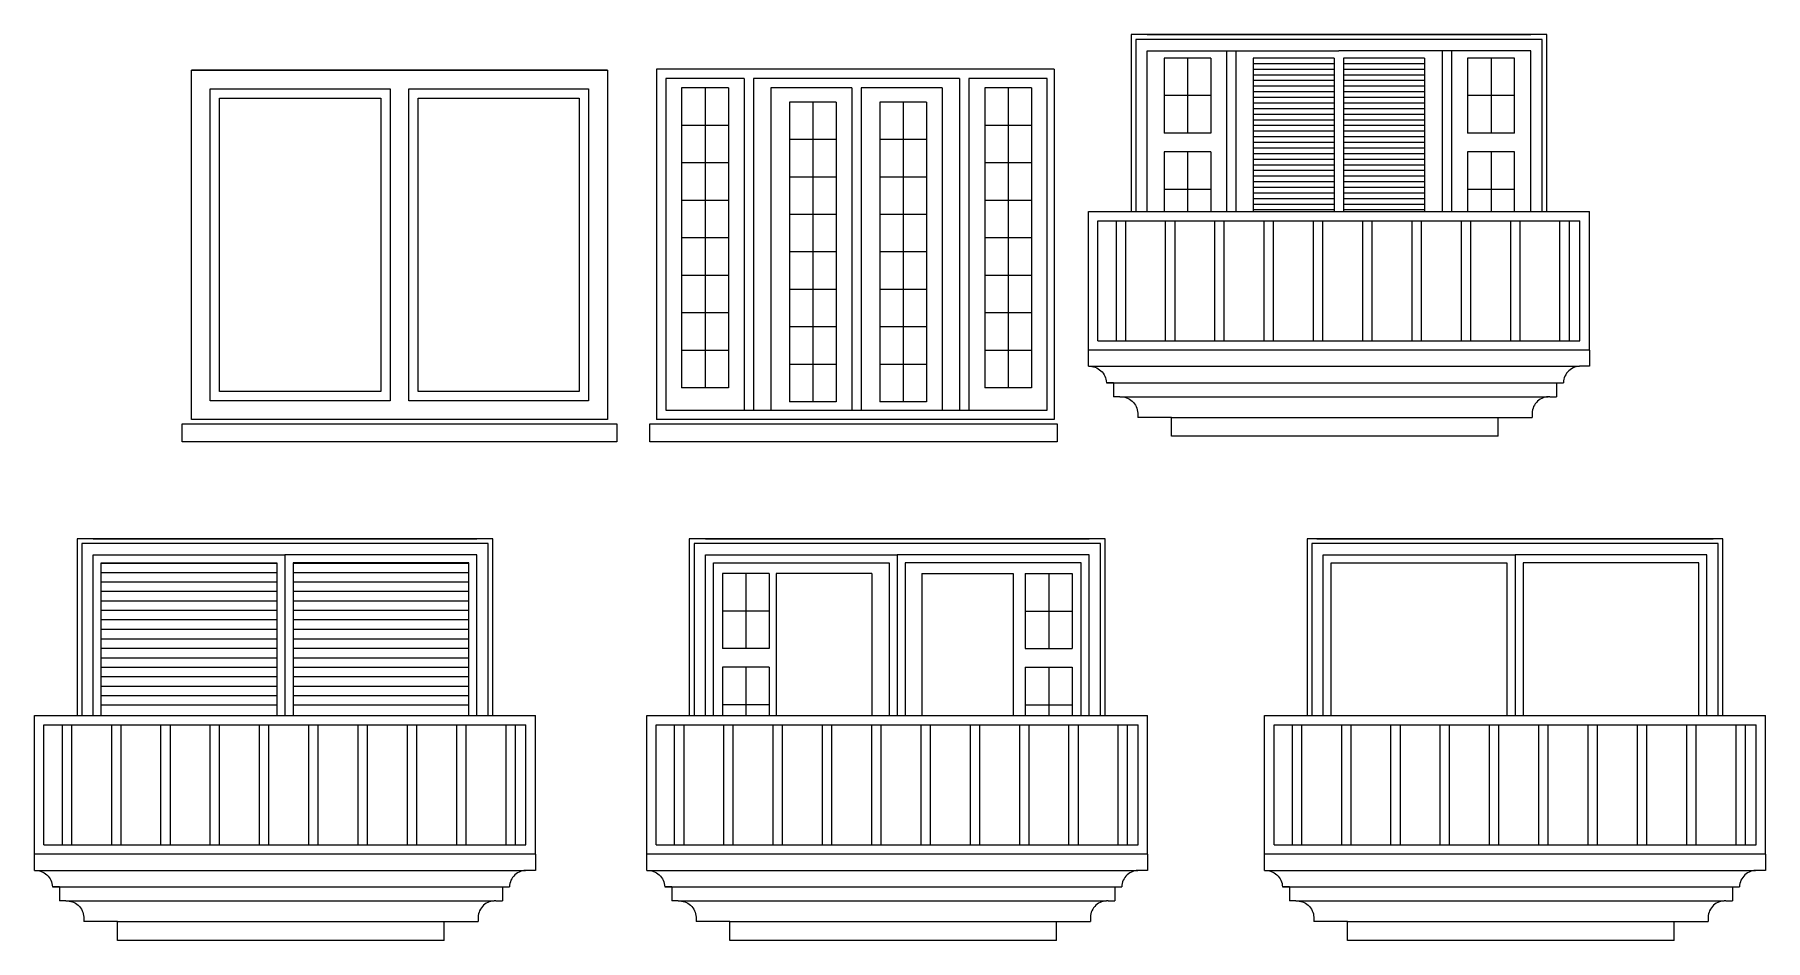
# Model space of a CAD drawing. Header units: millimetres. Extents: x 766.18 to 775.41, y 169.2 to 174.03.
import ezdxf

# ---------------------------------------------------------------- set-up
doc = ezdxf.new("R2010")
doc.units = ezdxf.units.MM
doc.header["$MEASUREMENT"] = 0
doc.layers.add('alvenaria', color=5, linetype='Continuous')
doc.layers.add('janela', color=1, linetype='Continuous')

msp = doc.modelspace()

# ---------------------------------------------------------------- linework, layer by layer
at = {"color": 2, "extrusion": (0, 0, -1)}
for p, q in [((774.0777, 174.0312), (772.0307, 174.0312)), ((774.2492, 174.0312), (772.0307, 174.0312)), ((774.0777, 174.0312), (772.0307, 174.0312)), ((772.0307, 174.0312), (772.0307, 173.0881)), ((772.0307, 174.0312), (772.0307, 173.0881)), ((774.2492, 174.0312), (772.0307, 174.0312)), ((772.0564, 174.0055), (772.0564, 173.0881)), ((774.2234, 174.0055), (772.0564, 174.0055)), ((772.1164, 174.0312), (773.1399, 174.0312)), ((772.1164, 173.0881), (772.1164, 173.9455)), ((772.1164, 173.9455), (773.1399, 173.9455)), ((774.1634, 173.9455), (773.1399, 173.9455)), ((774.1634, 173.0881), (774.1634, 173.9455)), ((774.2234, 173.0881), (774.2234, 174.0055)), ((774.2492, 173.0881), (774.2492, 174.0312)), ((769.0661, 173.8421), (767.0192, 173.8421)), ((769.2376, 173.8421), (767.0192, 173.8421)), ((767.1049, 173.8421), (768.1284, 173.8421)), ((769.1519, 173.8421), (768.1284, 173.8421)), ((768.4555, 171.3416), (766.4085, 171.3416)), ((768.627, 171.3416), (766.4085, 171.3416)), ((768.4555, 171.3416), (766.4085, 171.3416)), ((766.4085, 171.3416), (766.4085, 170.3985)), ((766.4085, 171.3416), (766.4085, 170.3985)), ((768.627, 171.3416), (766.4085, 171.3416)), ((766.4342, 171.3159), (766.4342, 170.3985)), ((768.6012, 171.3159), (766.4342, 171.3159)), ((766.4942, 171.3416), (767.5177, 171.3416)), ((768.6012, 170.3985), (768.6012, 171.3159)), ((768.627, 170.3985), (768.627, 171.3416)), ((771.7215, 171.3416), (769.6745, 171.3416)), ((769.6745, 171.3416), (769.6745, 170.3985)), ((769.6745, 171.3416), (769.6745, 170.3985)), ((771.8929, 171.3416), (769.6745, 171.3416)), ((769.7002, 171.3159), (769.7002, 170.3985)), ((771.8672, 171.3159), (769.7002, 171.3159)), ((771.8672, 170.3985), (771.8672, 171.3159)), ((771.8929, 170.3985), (771.8929, 171.3416)), ((766.4942, 170.3985), (766.4942, 171.2559)), ((766.4942, 171.2559), (767.5177, 171.2559)), ((767.5177, 171.2559), (767.5177, 170.3985)), ((768.5412, 171.2559), (767.5177, 171.2559)), ((768.5412, 170.3985), (768.5412, 171.2559)), ((769.8031, 170.3985), (769.8031, 171.213)), ((769.8031, 171.213), (770.7409, 171.213)), ((770.7409, 171.213), (770.7409, 170.3985)), ((770.8266, 171.213), (770.8266, 170.3985)), ((771.7643, 171.213), (770.8266, 171.213)), ((771.7643, 170.3985), (771.7643, 171.213)), ((771.7643, 170.3985), (771.7643, 171.213))]:
    msp.add_line(p, q, dxfattribs=at)
at = {"color": 2}
for p, q in [((772.1164, 174.0312), (774.1634, 174.0312)), ((772.1164, 174.0312), (774.1634, 174.0312)), ((772.1164, 174.0312), (774.1634, 174.0312)), ((772.1164, 174.0312), (774.1634, 174.0312)), ((772.5399, 173.9455), (772.5399, 173.0883)), ((772.5899, 173.9455), (772.5899, 173.0883)), ((773.6899, 173.9455), (773.6899, 173.0883)), ((773.7399, 173.9455), (773.7399, 173.0883)), ((767.1049, 173.8421), (769.1519, 173.8421)), ((767.1049, 173.8421), (769.1519, 173.8421)), ((769.1854, 173.8421), (768.4843, 173.8421)), ((768.4843, 173.8421), (768.6032, 173.8421)), ((768.6032, 173.8421), (768.6998, 173.8421)), ((768.7518, 173.8421), (769.1854, 173.8421)), ((769.499, 173.8467), (769.499, 171.978)), ((771.6207, 173.8467), (769.499, 173.8467)), ((769.549, 173.7967), (769.549, 172.028)), ((769.9663, 173.7967), (769.549, 173.7967)), ((769.9663, 173.7967), (769.9663, 172.028)), ((770.0163, 173.7967), (770.0163, 172.028)), ((771.1163, 173.7967), (770.0163, 173.7967)), ((771.1163, 173.7967), (771.1163, 172.028)), ((771.1663, 173.7967), (771.1663, 172.028)), ((771.5836, 173.7967), (771.1663, 173.7967)), ((771.5836, 172.028), (771.5836, 173.7967)), ((771.6207, 173.8467), (771.6207, 171.978)), ((772.0307, 173.7686), (772.0307, 173.0881)), ((769.8833, 173.7467), (769.6333, 173.7467)), ((770.1092, 173.7467), (770.1092, 172.028)), ((770.5413, 173.7467), (770.1092, 173.7467)), ((770.5413, 173.7467), (770.5413, 172.028)), ((770.5913, 173.7467), (770.5913, 172.028)), ((771.0233, 173.7467), (770.5913, 173.7467)), ((771.0233, 173.7467), (771.0233, 172.028)), ((771.8043, 173.0883), (773.5459, 173.0883)), ((771.8043, 172.3476), (771.8043, 173.0883)), ((771.8044, 173.0883), (774.4755, 173.0883)), ((771.8543, 173.0383), (774.4255, 173.0383)), ((771.8543, 172.3976), (771.8543, 173.0383)), ((771.9525, 172.3976), (771.9525, 173.0383)), ((772.0025, 172.3976), (772.0025, 173.0383)), ((772.2154, 172.3976), (772.2154, 173.0383)), ((772.2654, 172.3976), (772.2654, 173.0383)), ((772.4784, 172.3976), (772.4784, 173.0383)), ((772.5284, 172.3976), (772.5284, 173.0383)), ((772.7413, 172.3976), (772.7413, 173.0383)), ((772.7913, 172.3976), (772.7913, 173.0383)), ((773.0042, 172.3976), (773.0042, 173.0383)), ((773.0542, 172.3976), (773.0542, 173.0383)), ((773.2672, 172.3976), (773.2672, 173.0383)), ((773.3172, 172.3976), (773.3172, 173.0383)), ((773.5301, 172.3976), (773.5301, 173.0383)), ((773.5801, 172.3976), (773.5801, 173.0383)), ((773.793, 172.3976), (773.793, 173.0383)), ((773.843, 172.3976), (773.843, 173.0383)), ((774.056, 172.3976), (774.056, 173.0383)), ((774.106, 172.3976), (774.106, 173.0383)), ((774.3189, 172.3976), (774.3189, 173.0383)), ((774.3189, 172.3976), (774.3189, 173.0383)), ((774.3689, 172.3976), (774.3689, 173.0383)), ((774.4255, 172.3976), (774.4255, 173.0383)), ((774.4755, 172.3476), (774.4755, 173.0883)), ((771.8543, 172.3976), (774.4255, 172.3976)), ((769.549, 172.028), (771.5836, 172.028)), ((771.6207, 171.978), (769.499, 171.978)), ((766.4942, 171.3416), (768.5412, 171.3416)), ((766.4942, 171.3416), (768.5412, 171.3416)), ((766.4942, 171.3416), (768.5412, 171.3416)), ((766.4942, 171.3416), (768.5412, 171.3416)), ((769.7602, 171.3416), (771.8072, 171.3416)), ((769.7602, 171.3416), (771.8072, 171.3416)), ((766.1821, 170.3987), (767.9237, 170.3987)), ((766.1821, 169.658), (766.1821, 170.3987)), ((766.1822, 170.3987), (768.8533, 170.3987)), ((766.2321, 170.3487), (768.8033, 170.3487)), ((766.2321, 169.708), (766.2321, 170.3487)), ((766.3303, 169.708), (766.3303, 170.3487)), ((766.3803, 169.708), (766.3803, 170.3487)), ((766.5932, 169.708), (766.5932, 170.3487)), ((766.6432, 169.708), (766.6432, 170.3487)), ((766.8562, 169.708), (766.8562, 170.3487)), ((766.9062, 169.708), (766.9062, 170.3487)), ((767.1191, 169.708), (767.1191, 170.3487)), ((767.1691, 169.708), (767.1691, 170.3487)), ((767.382, 169.708), (767.382, 170.3487)), ((767.432, 169.708), (767.432, 170.3487)), ((767.645, 169.708), (767.645, 170.3487)), ((767.695, 169.708), (767.695, 170.3487)), ((767.9079, 169.708), (767.9079, 170.3487)), ((767.9579, 169.708), (767.9579, 170.3487)), ((768.1708, 169.708), (768.1708, 170.3487)), ((768.2208, 169.708), (768.2208, 170.3487)), ((768.4338, 169.708), (768.4338, 170.3487)), ((768.4838, 169.708), (768.4838, 170.3487)), ((768.6967, 169.708), (768.6967, 170.3487)), ((768.6967, 169.708), (768.6967, 170.3487)), ((768.7467, 169.708), (768.7467, 170.3487)), ((768.8033, 169.708), (768.8033, 170.3487)), ((768.8533, 169.658), (768.8533, 170.3987)), ((769.4481, 170.3987), (771.1897, 170.3987)), ((769.4481, 169.658), (769.4481, 170.3987)), ((769.4482, 170.3987), (772.1193, 170.3987)), ((769.4981, 170.3487), (772.0693, 170.3487)), ((769.4981, 169.708), (769.4981, 170.3487)), ((769.5963, 169.708), (769.5963, 170.3487)), ((769.6463, 169.708), (769.6463, 170.3487)), ((769.8592, 169.708), (769.8592, 170.3487)), ((769.9092, 169.708), (769.9092, 170.3487)), ((770.1222, 169.708), (770.1222, 170.3487)), ((770.1722, 169.708), (770.1722, 170.3487)), ((770.3851, 169.708), (770.3851, 170.3487)), ((770.4351, 169.708), (770.4351, 170.3487)), ((770.648, 169.708), (770.648, 170.3487)), ((770.698, 169.708), (770.698, 170.3487)), ((770.911, 169.708), (770.911, 170.3487)), ((770.961, 169.708), (770.961, 170.3487)), ((771.1739, 169.708), (771.1739, 170.3487)), ((771.2239, 169.708), (771.2239, 170.3487)), ((771.4368, 169.708), (771.4368, 170.3487)), ((771.4868, 169.708), (771.4868, 170.3487)), ((771.6998, 169.708), (771.6998, 170.3487)), ((771.7498, 169.708), (771.7498, 170.3487)), ((771.9627, 169.708), (771.9627, 170.3487)), ((771.9627, 169.708), (771.9627, 170.3487)), ((772.0127, 169.708), (772.0127, 170.3487)), ((772.0693, 169.708), (772.0693, 170.3487)), ((772.1193, 169.658), (772.1193, 170.3987)), ((772.7434, 169.658), (772.7434, 170.3987)), ((772.7435, 170.3987), (775.4146, 170.3987)), ((772.7934, 170.3487), (775.3646, 170.3487)), ((772.7934, 169.708), (772.7934, 170.3487)), ((772.8916, 169.708), (772.8916, 170.3487)), ((772.9416, 169.708), (772.9416, 170.3487)), ((773.1545, 169.708), (773.1545, 170.3487)), ((773.2045, 169.708), (773.2045, 170.3487)), ((773.4174, 169.708), (773.4174, 170.3487)), ((773.4674, 169.708), (773.4674, 170.3487)), ((773.6804, 169.708), (773.6804, 170.3487)), ((773.7304, 169.708), (773.7304, 170.3487)), ((773.9433, 169.708), (773.9433, 170.3487)), ((773.9933, 169.708), (773.9933, 170.3487)), ((774.2063, 169.708), (774.2063, 170.3487)), ((774.2563, 169.708), (774.2563, 170.3487)), ((774.4692, 169.708), (774.4692, 170.3487)), ((774.5192, 169.708), (774.5192, 170.3487)), ((774.7321, 169.708), (774.7321, 170.3487)), ((774.7821, 169.708), (774.7821, 170.3487)), ((774.9951, 169.708), (774.9951, 170.3487)), ((775.0451, 169.708), (775.0451, 170.3487)), ((775.258, 169.708), (775.258, 170.3487)), ((775.258, 169.708), (775.258, 170.3487)), ((775.308, 169.708), (775.308, 170.3487)), ((775.3646, 169.708), (775.3646, 170.3487)), ((775.4146, 169.658), (775.4146, 170.3987)), ((766.2321, 169.708), (768.8033, 169.708)), ((769.4981, 169.708), (772.0693, 169.708)), ((772.7934, 169.708), (775.3646, 169.708))]:
    msp.add_line(p, q, dxfattribs=at)
msp.add_lwpolyline([(767.0192, 173.8421), (769.2376, 173.8421), (769.2376, 171.978), (767.0192, 171.978)], close=True, dxfattribs=at)
for points in [[(768.0784, 172.078), (767.1192, 172.078), (767.1192, 173.7421), (768.0784, 173.7421), (768.0784, 172.078)], [(768.1784, 172.078), (768.1784, 173.7421), (769.1376, 173.7421), (769.1376, 172.078), (768.1784, 172.078)]]:
    msp.add_lwpolyline(points, dxfattribs=at)
at = {"layer": 'alvenaria'}
for points in [[(766.9688, 171.9539), (769.2882, 171.9539), (769.2882, 171.858), (766.9688, 171.858)], [(769.4639, 171.9539), (771.6362, 171.9539), (771.6362, 171.858), (769.4639, 171.858)]]:
    msp.add_lwpolyline(points, close=True, dxfattribs=at)
at = {"layer": 'janela'}
for p, q in [((772.207, 173.9055), (772.207, 173.5055)), ((772.457, 173.9055), (772.207, 173.9055)), ((772.332, 173.9055), (772.332, 173.5055)), ((772.457, 173.9055), (772.457, 173.5055)), ((772.6829, 173.9055), (772.6829, 173.0883)), ((773.1149, 173.9055), (772.6829, 173.9055)), ((773.1149, 173.8755), (772.6829, 173.8755)), ((773.1149, 173.9055), (773.1149, 173.0883)), ((773.1649, 173.9055), (773.1649, 173.0883)), ((773.597, 173.9055), (773.1649, 173.9055)), ((773.597, 173.8755), (773.1649, 173.8755)), ((773.597, 173.9055), (773.597, 173.0883)), ((773.8263, 173.9055), (773.8263, 173.5055)), ((774.0763, 173.9055), (773.8263, 173.9055)), ((773.9513, 173.9055), (773.9513, 173.5055)), ((774.0763, 173.5055), (774.0763, 173.9055)), ((773.1149, 173.8455), (772.6829, 173.8455)), ((773.1149, 173.8155), (772.6829, 173.8155)), ((773.1149, 173.7855), (772.6829, 173.7855)), ((773.1149, 173.7555), (772.6829, 173.7555)), ((773.597, 173.8455), (773.1649, 173.8455)), ((773.597, 173.8155), (773.1649, 173.8155)), ((773.597, 173.7855), (773.1649, 173.7855)), ((773.597, 173.7555), (773.1649, 173.7555)), ((769.6333, 173.7467), (769.6333, 173.3467)), ((769.7583, 173.7467), (769.7583, 173.3467)), ((769.8833, 173.7467), (769.8833, 173.3467)), ((770.2083, 173.6715), (770.2083, 173.2715)), ((770.4583, 173.6715), (770.2083, 173.6715)), ((770.3333, 173.6715), (770.3333, 173.2715)), ((770.4583, 173.6715), (770.4583, 173.2715)), ((770.6904, 173.6715), (770.6904, 173.2715)), ((770.9404, 173.6715), (770.6904, 173.6715)), ((770.8154, 173.6715), (770.8154, 173.2715)), ((770.9404, 173.6715), (770.9404, 173.2715)), ((771.2506, 173.7467), (771.2506, 173.3467)), ((771.5006, 173.7467), (771.2506, 173.7467)), ((771.3756, 173.7467), (771.3756, 173.3467)), ((771.5006, 173.7467), (771.5006, 173.3467)), ((772.457, 173.7055), (772.207, 173.7055)), ((773.1149, 173.7255), (772.6829, 173.7255)), ((773.1149, 173.6955), (772.6829, 173.6955)), ((773.1149, 173.6655), (772.6829, 173.6655)), ((773.597, 173.7255), (773.1649, 173.7255)), ((773.597, 173.6955), (773.1649, 173.6955)), ((773.597, 173.6655), (773.1649, 173.6655)), ((774.0763, 173.7055), (773.8263, 173.7055)), ((773.1149, 173.6355), (772.6829, 173.6355)), ((773.1149, 173.6055), (772.6829, 173.6055)), ((773.1149, 173.5755), (772.6829, 173.5755)), ((773.597, 173.6355), (773.1649, 173.6355)), ((773.597, 173.6055), (773.1649, 173.6055)), ((773.597, 173.5755), (773.1649, 173.5755)), ((769.8833, 173.5467), (769.6333, 173.5467)), ((771.5006, 173.5467), (771.2506, 173.5467)), ((772.457, 173.5055), (772.207, 173.5055)), ((773.1149, 173.5455), (772.6829, 173.5455)), ((773.1149, 173.5155), (772.6829, 173.5155)), ((773.1149, 173.4855), (772.6829, 173.4855)), ((773.597, 173.5455), (773.1649, 173.5455)), ((773.597, 173.5155), (773.1649, 173.5155)), ((773.597, 173.4855), (773.1649, 173.4855)), ((774.0763, 173.5055), (773.8263, 173.5055)), ((770.4583, 173.4715), (770.2083, 173.4715)), ((770.9404, 173.4715), (770.6904, 173.4715)), ((772.207, 173.4055), (772.207, 173.0883)), ((772.457, 173.4055), (772.207, 173.4055)), ((772.332, 173.4055), (772.332, 173.0883)), ((772.457, 173.4055), (772.457, 173.0883)), ((773.1149, 173.4555), (772.6829, 173.4555)), ((773.1149, 173.4255), (772.6829, 173.4255)), ((773.1149, 173.3955), (772.6829, 173.3955)), ((773.597, 173.4555), (773.1649, 173.4555)), ((773.597, 173.4255), (773.1649, 173.4255)), ((773.597, 173.3955), (773.1649, 173.3955)), ((774.0763, 173.4055), (773.8263, 173.4055)), ((773.8263, 173.4055), (773.8263, 173.0883)), ((773.9513, 173.4055), (773.9513, 173.0883)), ((774.0763, 173.0883), (774.0763, 173.4055)), ((769.8833, 173.3467), (769.6333, 173.3467)), ((769.6333, 173.3467), (769.6333, 172.9467)), ((769.8833, 173.3467), (769.6333, 173.3467)), ((769.7583, 173.3467), (769.7583, 172.9467)), ((769.8833, 173.3467), (769.8833, 172.9467)), ((771.5006, 173.3467), (771.2506, 173.3467)), ((771.2506, 173.3467), (771.2506, 172.9467)), ((771.5006, 173.3467), (771.2506, 173.3467)), ((771.3756, 173.3467), (771.3756, 172.9467)), ((771.5006, 173.3467), (771.5006, 172.9467)), ((773.1149, 173.3655), (772.6829, 173.3655)), ((773.1149, 173.3355), (772.6829, 173.3355)), ((773.1149, 173.3055), (772.6829, 173.3055)), ((773.597, 173.3655), (773.1649, 173.3655)), ((773.597, 173.3355), (773.1649, 173.3355)), ((773.597, 173.3055), (773.1649, 173.3055)), ((770.4583, 173.2715), (770.2083, 173.2715)), ((770.2083, 173.2715), (770.2083, 172.8715)), ((770.4583, 173.2715), (770.2083, 173.2715)), ((770.3333, 173.2715), (770.3333, 172.8715)), ((770.4583, 173.2715), (770.4583, 172.8715)), ((770.9404, 173.2715), (770.6904, 173.2715)), ((770.6904, 173.2715), (770.6904, 172.8715)), ((770.9404, 173.2715), (770.6904, 173.2715)), ((770.8154, 173.2715), (770.8154, 172.8715)), ((770.9404, 173.2715), (770.9404, 172.8715)), ((772.457, 173.2055), (772.207, 173.2055)), ((773.1149, 173.2755), (772.6829, 173.2755)), ((773.1149, 173.2455), (772.6829, 173.2455)), ((773.1149, 173.2155), (772.6829, 173.2155)), ((773.597, 173.2755), (773.1649, 173.2755)), ((773.597, 173.2455), (773.1649, 173.2455)), ((773.597, 173.2155), (773.1649, 173.2155)), ((774.0763, 173.2055), (773.8263, 173.2055)), ((769.8833, 173.1467), (769.6333, 173.1467)), ((771.5006, 173.1467), (771.2506, 173.1467)), ((773.1149, 173.1855), (772.6829, 173.1855)), ((773.1149, 173.1555), (772.6829, 173.1555)), ((773.1149, 173.1255), (772.6829, 173.1255)), ((773.597, 173.1855), (773.1649, 173.1855)), ((773.597, 173.1555), (773.1649, 173.1555)), ((773.597, 173.1255), (773.1649, 173.1255)), ((770.4583, 173.0715), (770.2083, 173.0715)), ((770.9404, 173.0715), (770.6904, 173.0715)), ((773.1149, 173.0955), (772.6829, 173.0955)), ((773.597, 173.0955), (773.1649, 173.0955)), ((769.8833, 172.9467), (769.6333, 172.9467)), ((769.6333, 172.9467), (769.6333, 172.5467)), ((769.8833, 172.9467), (769.6333, 172.9467)), ((769.7583, 172.9467), (769.7583, 172.5467)), ((769.8833, 172.9467), (769.8833, 172.5467)), ((771.5006, 172.9467), (771.2506, 172.9467)), ((771.2506, 172.9467), (771.2506, 172.5467)), ((771.5006, 172.9467), (771.2506, 172.9467)), ((771.3756, 172.9467), (771.3756, 172.5467)), ((771.5006, 172.9467), (771.5006, 172.5467)), ((770.4583, 172.8715), (770.2083, 172.8715)), ((770.2083, 172.8715), (770.2083, 172.4715)), ((770.4583, 172.8715), (770.2083, 172.8715)), ((770.3333, 172.8715), (770.3333, 172.4715)), ((770.4583, 172.8715), (770.4583, 172.4715)), ((770.9404, 172.8715), (770.6904, 172.8715)), ((770.6904, 172.8715), (770.6904, 172.4715)), ((770.9404, 172.8715), (770.6904, 172.8715)), ((770.8154, 172.8715), (770.8154, 172.4715)), ((770.9404, 172.8715), (770.9404, 172.4715)), ((769.8833, 172.7467), (769.6333, 172.7467)), ((771.5006, 172.7467), (771.2506, 172.7467)), ((770.4583, 172.6715), (770.2083, 172.6715)), ((770.9404, 172.6715), (770.6904, 172.6715)), ((769.8833, 172.5467), (769.6333, 172.5467)), ((769.6333, 172.5467), (769.6333, 172.1467)), ((769.8833, 172.5467), (769.6333, 172.5467)), ((769.7583, 172.5467), (769.7583, 172.1467)), ((769.8833, 172.5467), (769.8833, 172.1467)), ((770.4583, 172.4715), (770.2083, 172.4715)), ((770.2083, 172.4715), (770.2083, 172.0715)), ((770.4583, 172.4715), (770.2083, 172.4715)), ((770.3333, 172.4715), (770.3333, 172.0715)), ((770.4583, 172.4715), (770.4583, 172.0715)), ((770.9404, 172.4715), (770.6904, 172.4715)), ((770.6904, 172.4715), (770.6904, 172.0715)), ((770.9404, 172.4715), (770.6904, 172.4715)), ((770.8154, 172.4715), (770.8154, 172.0715)), ((770.9404, 172.4715), (770.9404, 172.0715)), ((771.5006, 172.5467), (771.2506, 172.5467)), ((771.2506, 172.5467), (771.2506, 172.1467)), ((771.5006, 172.5467), (771.2506, 172.5467)), ((771.3756, 172.5467), (771.3756, 172.1467)), ((771.5006, 172.5467), (771.5006, 172.1467)), ((769.8833, 172.3467), (769.6333, 172.3467)), ((771.5006, 172.3467), (771.2506, 172.3467)), ((770.4583, 172.2715), (770.2083, 172.2715)), ((770.9404, 172.2715), (770.6904, 172.2715)), ((769.8833, 172.1467), (769.6333, 172.1467)), ((771.5006, 172.1467), (771.2506, 172.1467)), ((770.4583, 172.0715), (770.2083, 172.0715)), ((770.9404, 172.0715), (770.6904, 172.0715)), ((771.0017, 171.3416), (770.5655, 171.3416)), ((770.9095, 171.3416), (771.0017, 171.3416)), ((773.0217, 171.3416), (773.4554, 171.3416)), ((773.0555, 171.3416), (775.1025, 171.3416)), ((773.0555, 171.3416), (775.1025, 171.3416)), ((773.5074, 171.3416), (773.604, 171.3416)), ((773.604, 171.3416), (773.7229, 171.3416)), ((774.297, 171.3416), (773.8608, 171.3416)), ((774.2048, 171.3416), (774.297, 171.3416)), ((775.1361, 171.3416), (774.435, 171.3416)), ((774.435, 171.3416), (774.5539, 171.3416)), ((774.5539, 171.3416), (774.6504, 171.3416)), ((774.7024, 171.3416), (775.1361, 171.3416)), ((766.5371, 171.2115), (767.4749, 171.2115)), ((767.5606, 171.2115), (768.4984, 171.2115)), ((766.4085, 171.079), (766.4085, 170.3985)), ((766.5371, 171.1615), (767.4749, 171.1615)), ((766.5371, 171.1115), (767.4749, 171.1115)), ((767.5606, 171.1615), (768.4984, 171.1615)), ((767.5606, 171.1115), (768.4984, 171.1115)), ((769.6745, 171.079), (769.6745, 170.3985)), ((769.8508, 171.1559), (769.8508, 170.7559)), ((770.1008, 171.1559), (769.8508, 171.1559)), ((769.9758, 171.1559), (769.9758, 170.7559)), ((770.1008, 171.1559), (770.1008, 170.7559)), ((770.1375, 171.1559), (770.1375, 170.3987)), ((770.6476, 171.1559), (770.1375, 171.1559)), ((770.6476, 171.1559), (770.6476, 170.3987)), ((770.9148, 171.1559), (770.9148, 170.3987)), ((770.9148, 171.1559), (771.4016, 171.1559)), ((771.4016, 171.1559), (771.4016, 170.3987)), ((771.4667, 171.1559), (771.4667, 170.7559)), ((771.4667, 171.1559), (771.7167, 171.1559)), ((771.5917, 171.1559), (771.5917, 170.7559)), ((771.7167, 171.1559), (771.7167, 170.7559)), ((772.9698, 171.079), (772.9698, 170.3985)), ((766.5371, 171.0615), (767.4749, 171.0615)), ((766.5371, 171.0099), (767.4749, 171.0099)), ((767.5606, 171.0615), (768.4984, 171.0615)), ((767.5606, 171.0099), (768.4984, 171.0099)), ((766.5371, 170.9599), (767.4749, 170.9599)), ((766.5371, 170.9099), (767.4749, 170.9099)), ((767.5606, 170.9599), (768.4984, 170.9599)), ((767.5606, 170.9099), (768.4984, 170.9099)), ((770.1008, 170.9559), (769.8508, 170.9559)), ((771.4667, 170.9559), (771.7167, 170.9559)), ((766.5371, 170.8584), (767.4749, 170.8584)), ((766.5371, 170.8084), (767.4749, 170.8084)), ((767.5606, 170.8584), (768.4984, 170.8584)), ((767.5606, 170.8084), (768.4984, 170.8084)), ((766.5371, 170.7584), (767.4749, 170.7584)), ((767.5606, 170.7584), (768.4984, 170.7584)), ((770.1008, 170.7559), (769.8508, 170.7559)), ((771.4667, 170.7559), (771.7167, 170.7559)), ((766.5371, 170.7069), (767.4749, 170.7069)), ((766.5371, 170.6569), (767.4749, 170.6569)), ((767.5606, 170.7069), (768.4984, 170.7069)), ((767.5606, 170.6569), (768.4984, 170.6569)), ((770.1008, 170.6559), (769.8508, 170.6559)), ((769.8508, 170.6559), (769.8508, 170.3987)), ((769.9758, 170.6559), (769.9758, 170.3987)), ((770.1008, 170.6559), (770.1008, 170.3987)), ((771.4667, 170.6559), (771.7167, 170.6559)), ((771.4667, 170.6559), (771.4667, 170.3987)), ((771.5917, 170.6559), (771.5917, 170.3987)), ((771.7167, 170.6559), (771.7167, 170.3987)), ((766.5371, 170.6069), (767.4749, 170.6069)), ((766.5371, 170.5553), (767.4749, 170.5553)), ((767.5606, 170.6069), (768.4984, 170.6069)), ((767.5606, 170.5553), (768.4984, 170.5553)), ((766.5371, 170.5053), (767.4749, 170.5053)), ((766.5371, 170.4553), (767.4749, 170.4553)), ((767.5606, 170.5053), (768.4984, 170.5053)), ((767.5606, 170.4553), (768.4984, 170.4553)), ((770.1008, 170.4559), (769.8508, 170.4559)), ((771.4667, 170.4559), (771.7167, 170.4559))]:
    msp.add_line(p, q, dxfattribs=at)
at = {"layer": 'janela', "color": 6}
for p, q in [((771.8043, 172.2615), (771.8043, 172.3476)), ((774.4755, 172.3476), (771.8043, 172.3476)), ((774.4755, 172.3476), (774.4755, 172.2615)), ((771.8132, 172.2615), (774.4234, 172.2615)), ((774.4755, 172.2615), (774.4322, 172.2615)), ((771.9368, 172.1742), (771.8995, 172.1742)), ((771.8995, 172.1742), (774.2997, 172.1742)), ((771.9368, 172.1742), (771.9368, 172.0992)), ((771.9714, 172.0992), (771.9368, 172.0992)), ((771.9802, 172.0992), (774.2563, 172.0992)), ((774.2652, 172.0992), (774.2997, 172.0992)), ((774.2997, 172.1742), (774.2997, 172.0992)), ((774.2997, 172.1742), (774.337, 172.1742)), ((772.0666, 172.0119), (772.0666, 171.9882)), ((774.17, 172.0119), (774.17, 171.9882)), ((772.247, 171.9882), (772.0666, 171.9882)), ((772.247, 171.8883), (772.247, 171.9882)), ((772.247, 171.9882), (773.9895, 171.9882)), ((773.9895, 171.8883), (773.9895, 171.9882)), ((773.9895, 171.9882), (774.17, 171.9882)), ((773.9895, 171.8883), (772.247, 171.8883)), ((766.1821, 169.5719), (766.1821, 169.658)), ((768.8533, 169.658), (766.1821, 169.658)), ((768.8533, 169.658), (768.8533, 169.5719)), ((769.4481, 169.5719), (769.4481, 169.658)), ((772.1193, 169.658), (769.4481, 169.658)), ((772.1193, 169.658), (772.1193, 169.5719)), ((772.7434, 169.5719), (772.7434, 169.658)), ((775.4146, 169.658), (772.7434, 169.658)), ((775.4146, 169.658), (775.4146, 169.5719)), ((766.191, 169.5719), (768.8012, 169.5719)), ((768.8533, 169.5719), (768.81, 169.5719)), ((769.457, 169.5719), (772.0671, 169.5719)), ((772.1193, 169.5719), (772.076, 169.5719)), ((772.7523, 169.5719), (775.3624, 169.5719)), ((775.4146, 169.5719), (775.3713, 169.5719)), ((766.3146, 169.4846), (766.2773, 169.4846)), ((766.2773, 169.4846), (768.6775, 169.4846)), ((766.3146, 169.4846), (766.3146, 169.4096)), ((768.6775, 169.4846), (768.6775, 169.4096)), ((768.6775, 169.4846), (768.7148, 169.4846)), ((769.5806, 169.4846), (769.5433, 169.4846)), ((769.5433, 169.4846), (771.9435, 169.4846)), ((769.5806, 169.4846), (769.5806, 169.4096)), ((771.9435, 169.4846), (771.9435, 169.4096)), ((771.9435, 169.4846), (771.9808, 169.4846)), ((772.8759, 169.4846), (772.8386, 169.4846)), ((772.8386, 169.4846), (775.2388, 169.4846)), ((772.8759, 169.4846), (772.8759, 169.4096)), ((775.2388, 169.4846), (775.2388, 169.4096)), ((775.2388, 169.4846), (775.2761, 169.4846)), ((766.3492, 169.4096), (766.3146, 169.4096)), ((766.358, 169.4096), (768.6341, 169.4096)), ((768.643, 169.4096), (768.6775, 169.4096)), ((769.6152, 169.4096), (769.5806, 169.4096)), ((769.624, 169.4096), (771.9001, 169.4096)), ((771.909, 169.4096), (771.9435, 169.4096)), ((772.9104, 169.4096), (772.8759, 169.4096)), ((772.9193, 169.4096), (775.1954, 169.4096)), ((775.2043, 169.4096), (775.2388, 169.4096)), ((766.4444, 169.3223), (766.4444, 169.2986)), ((766.6248, 169.2986), (766.4444, 169.2986)), ((766.6248, 169.1987), (766.6248, 169.2986)), ((766.6248, 169.2986), (768.3673, 169.2986)), ((768.3673, 169.1987), (768.3673, 169.2986)), ((768.3673, 169.2986), (768.5478, 169.2986)), ((768.5478, 169.3223), (768.5478, 169.2986)), ((769.7104, 169.3223), (769.7104, 169.2986)), ((769.8908, 169.2986), (769.7104, 169.2986)), ((769.8908, 169.1987), (769.8908, 169.2986)), ((769.8908, 169.2986), (771.6333, 169.2986)), ((771.6333, 169.1987), (771.6333, 169.2986)), ((771.6333, 169.2986), (771.8137, 169.2986)), ((771.8137, 169.3223), (771.8137, 169.2986)), ((773.0057, 169.3223), (773.0057, 169.2986)), ((773.1861, 169.2986), (773.0057, 169.2986)), ((773.1861, 169.1987), (773.1861, 169.2986)), ((773.1861, 169.2986), (774.9286, 169.2986)), ((774.9286, 169.1987), (774.9286, 169.2986)), ((774.9286, 169.2986), (775.109, 169.2986)), ((775.109, 169.3223), (775.109, 169.2986)), ((768.3673, 169.1987), (766.6248, 169.1987)), ((771.6333, 169.1987), (769.8908, 169.1987)), ((774.9286, 169.1987), (773.1861, 169.1987))]:
    msp.add_line(p, q, dxfattribs=at)
at = {"layer": 'janela', "extrusion": (0, 0, -1)}
for p, q in [((775.0168, 171.3416), (772.9698, 171.3416)), ((772.9698, 171.3416), (772.9698, 170.3985)), ((772.9698, 171.3416), (772.9698, 170.3985)), ((775.1882, 171.3416), (772.9698, 171.3416)), ((772.9955, 171.3159), (772.9955, 170.3985)), ((775.1625, 171.3159), (772.9955, 171.3159)), ((775.1625, 170.3985), (775.1625, 171.3159)), ((775.1882, 170.3985), (775.1882, 171.3416)), ((766.5371, 170.3985), (766.5371, 171.213)), ((766.5371, 171.213), (767.4749, 171.213)), ((767.4749, 171.213), (767.4749, 170.3985)), ((767.5177, 171.2559), (767.5177, 170.3985)), ((767.5606, 171.213), (767.5606, 170.3985)), ((768.4984, 171.213), (767.5606, 171.213)), ((768.4984, 170.3985), (768.4984, 171.213)), ((769.7602, 170.3985), (769.7602, 171.2559)), ((769.7602, 171.2559), (770.7837, 171.2559)), ((770.7837, 171.2559), (770.7837, 170.3985)), ((770.7837, 171.2559), (770.7837, 170.3985)), ((771.8072, 171.2559), (770.7837, 171.2559)), ((771.8072, 170.3985), (771.8072, 171.2559)), ((773.0555, 170.3985), (773.0555, 171.2559)), ((773.0555, 171.2559), (774.079, 171.2559)), ((773.0984, 170.3985), (773.0984, 171.213)), ((773.0984, 171.213), (774.0361, 171.213)), ((774.0361, 171.213), (774.0361, 170.3985)), ((774.079, 171.2559), (774.079, 170.3985)), ((774.079, 171.2559), (774.079, 170.3985)), ((775.1025, 171.2559), (774.079, 171.2559)), ((774.1219, 171.213), (774.1219, 170.3985)), ((775.0596, 171.213), (774.1219, 171.213)), ((775.0596, 170.3985), (775.0596, 171.213)), ((775.1025, 170.3985), (775.1025, 171.2559))]:
    msp.add_line(p, q, dxfattribs=at)
at = {"layer": 'janela', "ltscale": 0.01}
for points in [[(768.0284, 172.128), (767.1692, 172.128), (767.1692, 173.6921), (768.0284, 173.6921)], [(768.2284, 172.128), (768.2284, 173.6921), (769.0876, 173.6921), (769.0876, 172.128)]]:
    msp.add_lwpolyline(points, close=True, dxfattribs=at)
at = {"layer": 'janela', "color": 6}
for points in [[(771.8043, 172.2615, -0.417367), (771.8995, 172.1742, -1)], [(774.4322, 172.2615, 0.417367), (774.337, 172.1742, 1)], [(771.9714, 172.0992, -0.417367), (772.0666, 172.0119, -1)], [(774.2652, 172.0992, 0.417367), (774.17, 172.0119, 1)], [(766.1821, 169.5719, -0.417367), (766.2773, 169.4846, -1)], [(768.81, 169.5719, 0.417367), (768.7148, 169.4846, 1)], [(769.4481, 169.5719, -0.417367), (769.5433, 169.4846, -1)], [(772.076, 169.5719, 0.417367), (771.9808, 169.4846, 1)], [(772.7434, 169.5719, -0.417367), (772.8386, 169.4846, -1)], [(775.3713, 169.5719, 0.417367), (775.2761, 169.4846, 1)], [(766.3492, 169.4096, -0.417367), (766.4444, 169.3223, -1)], [(768.643, 169.4096, 0.417367), (768.5478, 169.3223, 1)], [(769.6152, 169.4096, -0.417367), (769.7104, 169.3223, -1)], [(771.909, 169.4096, 0.417367), (771.8137, 169.3223, 1)], [(772.9104, 169.4096, -0.417367), (773.0057, 169.3223, -1)], [(775.2043, 169.4096, 0.417367), (775.109, 169.3223, 1)]]:
    msp.add_lwpolyline(points, format="xyb", dxfattribs=at)

doc.saveas('drawing.dxf')
